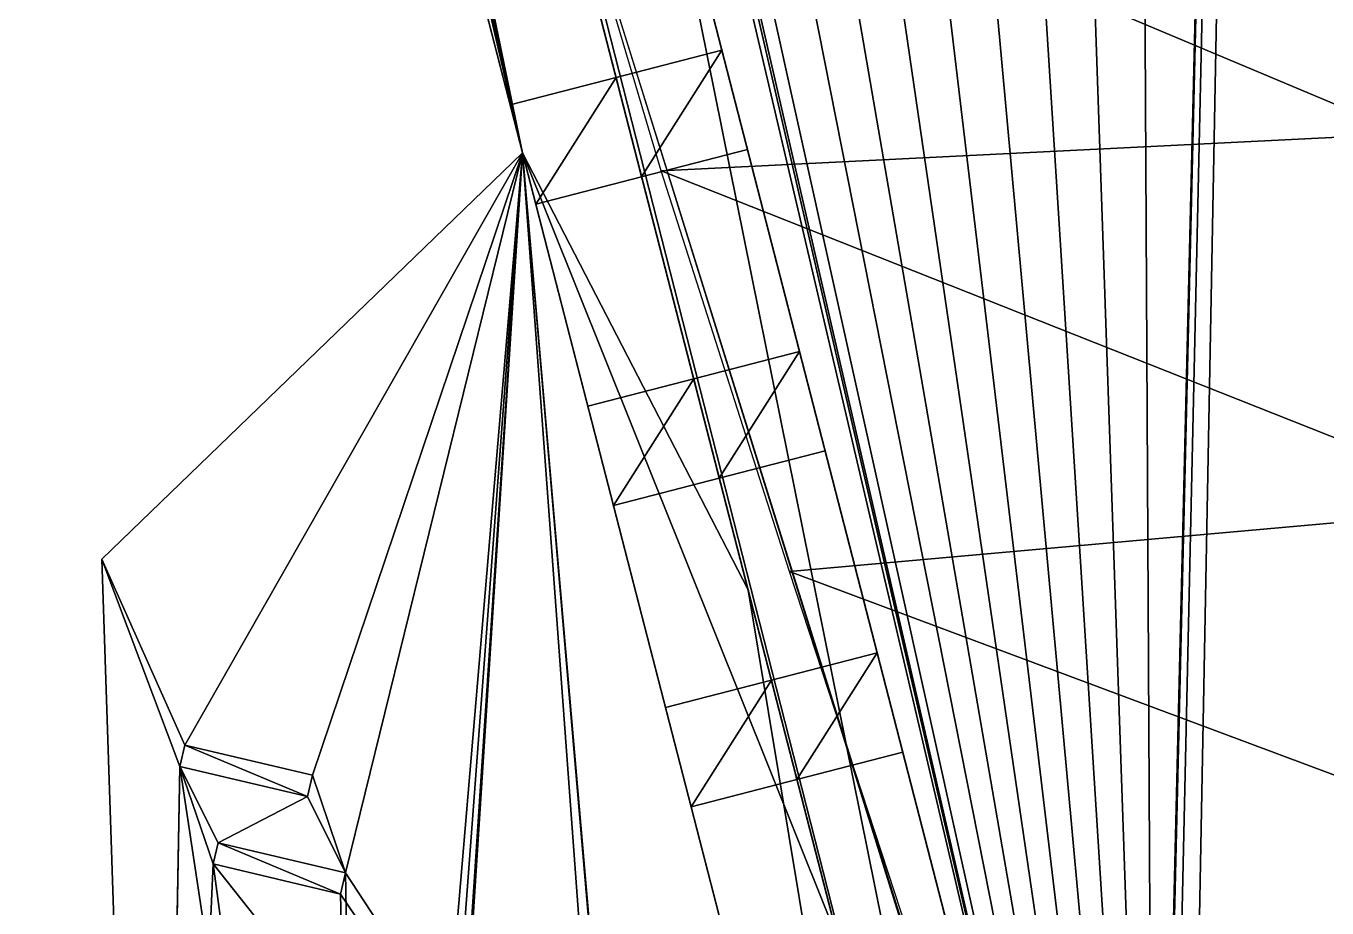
# Model space of a CAD drawing. Extents: x -282 to 16, y -6 to 46.
# Drawn here: x -11.21 to -5.25, y 14.66 to 18.7 of the extents above; entities that cross this region are included whole.
import ezdxf

# ---------------------------------------------------------------- set-up
doc = ezdxf.new("R2010")
doc.units = 0

msp = doc.modelspace()

# ---------------------------------------------------------------- linework, layer by layer
for points in [[(-6.0437, 10.9039, -0.0618), (-12.6705, 39.5314, -0.0618), (-12.6392, 39.5816, -0.0618)], [(-12.6392, 39.5816, -0.0618), (-12.6705, 39.5314, -0.0618), (-6.0437, 10.9039, -0.0618)], [(-6.0437, 10.9039, -0.0618), (-12.6392, 39.5816, -0.0618), (-12.3861, 39.4779, -0.0618)], [(-12.3861, 39.4779, -0.0618), (-12.6392, 39.5816, -0.0618), (-6.0437, 10.9039, -0.0618)], [(-6.0437, 10.9039, -0.0618), (-12.7335, 39.4307, -0.0618), (-12.6705, 39.5314, -0.0618)], [(-12.6705, 39.5314, -0.0618), (-12.7335, 39.4307, -0.0618), (-6.0437, 10.9039, -0.0618)], [(-12.7335, 39.4307, -0.0618), (-6.0437, 10.9039, -0.0618), (-13.2018, 38.682, -0.0618)], [(-13.2018, 38.682, -0.0618), (-6.0437, 10.9039, -0.0618), (-12.7335, 39.4307, -0.0618)], [(-6.0437, 10.9039, -0.0618), (-12.3861, 39.4779, -0.0618), (-11.6386, 39.2051, -0.0618)], [(-11.6386, 39.2051, -0.0618), (-12.3861, 39.4779, -0.0618), (-6.0437, 10.9039, -0.0618)], [(-6.0437, 10.9039, -0.0618), (-11.6386, 39.2051, -0.0618), (-10.8811, 38.9616, -0.0618)], [(-10.8811, 38.9616, -0.0618), (-11.6386, 39.2051, -0.0618), (-6.0437, 10.9039, -0.0618)], [(-6.0437, 10.9039, -0.0618), (-10.8811, 38.9616, -0.0618), (-10.1146, 38.7479, -0.0618)], [(-10.1146, 38.7479, -0.0618), (-10.8811, 38.9616, -0.0618), (-6.0437, 10.9039, -0.0618)], [(-6.0437, 10.9039, -0.0618), (-10.1146, 38.7479, -0.0618), (-9.3403, 38.5643, -0.0618)], [(-9.3403, 38.5643, -0.0618), (-10.1146, 38.7479, -0.0618), (-6.0437, 10.9039, -0.0618)], [(-8.9355, 18.1185, -0.3218), (-13.3941, 38.3747, -0.3218), (-13.2018, 38.682, -0.3218)], [(-13.2018, 38.682, -0.3218), (-13.3941, 38.3747, -0.3218), (-8.9355, 18.1185, -0.3218)], [(-13.2018, 38.682, -0.0618), (-6.1285, 11.233, 0.5882), (-6.0437, 10.9039, -0.0618)], [(-6.1285, 11.233, 0.5882), (-13.2018, 38.682, -0.0618), (-6.2458, 11.6881, 0.5882)], [(-6.2458, 11.6881, 0.5882), (-13.2018, 38.682, -0.0618), (-6.4841, 12.6129, 0.5882)], [(-6.4841, 12.6129, 0.5882), (-13.2018, 38.682, -0.0618), (-6.6014, 13.068, 0.5882)], [(-6.6014, 13.068, 0.5882), (-13.2018, 38.682, -0.0618), (-6.8397, 13.9928, 0.5882)], [(-6.8397, 13.9928, 0.5882), (-13.2018, 38.682, -0.0618), (-6.957, 14.448, 0.5882)], [(-6.957, 14.448, 0.5882), (-13.2018, 38.682, -0.0618), (-7.1953, 15.3727, 0.5882)], [(-7.1953, 15.3727, 0.5882), (-13.2018, 38.682, -0.0618), (-7.3126, 15.8279, 0.5882)], [(-7.3126, 15.8279, 0.5882), (-13.2018, 38.682, -0.0618), (-7.5509, 16.7527, 0.5882)], [(-7.5509, 16.7527, 0.5882), (-13.2018, 38.682, -0.0618), (-7.6681, 17.2078, 0.5882)], [(-7.6681, 17.2078, 0.5882), (-13.2018, 38.682, -0.0618), (-7.9065, 18.1326, 0.5882)], [(-7.9065, 18.1326, 0.5882), (-13.2018, 38.682, -0.0618), (-8.0237, 18.5877, 0.5882)], [(-8.0237, 18.5877, 0.5882), (-13.2018, 38.682, -0.0618), (-8.2377, 19.418, 0.5882)], [(-8.2377, 19.418, 0.5882), (-13.2018, 38.682, -0.0618), (-8.0237, 18.5877, 0.5882)], [(-8.0237, 18.5877, 0.5882), (-13.2018, 38.682, -0.0618), (-7.9065, 18.1326, 0.5882)], [(-7.9065, 18.1326, 0.5882), (-13.2018, 38.682, -0.0618), (-7.6681, 17.2078, 0.5882)], [(-7.6681, 17.2078, 0.5882), (-13.2018, 38.682, -0.0618), (-7.5509, 16.7527, 0.5882)], [(-7.5509, 16.7527, 0.5882), (-13.2018, 38.682, -0.0618), (-7.3126, 15.8279, 0.5882)], [(-7.3126, 15.8279, 0.5882), (-13.2018, 38.682, -0.0618), (-7.1953, 15.3727, 0.5882)], [(-7.1953, 15.3727, 0.5882), (-13.2018, 38.682, -0.0618), (-6.957, 14.448, 0.5882)], [(-6.957, 14.448, 0.5882), (-13.2018, 38.682, -0.0618), (-6.8397, 13.9928, 0.5882)], [(-6.8397, 13.9928, 0.5882), (-13.2018, 38.682, -0.0618), (-6.6014, 13.068, 0.5882)], [(-6.6014, 13.068, 0.5882), (-13.2018, 38.682, -0.0618), (-6.4841, 12.6129, 0.5882)], [(-6.4841, 12.6129, 0.5882), (-13.2018, 38.682, -0.0618), (-6.2458, 11.6881, 0.5882)], [(-6.2458, 11.6881, 0.5882), (-13.2018, 38.682, -0.0618), (-6.1285, 11.233, 0.5882)], [(-6.0437, 10.9039, -0.0618), (-6.1285, 11.233, 0.5882), (-13.2018, 38.682, -0.0618)], [(-13.2018, 38.682, -0.3218), (-6.0437, 10.9039, -0.0618), (-6.0437, 10.9039, -0.3218)], [(-6.0437, 10.9039, -0.0618), (-13.2018, 38.682, -0.3218), (-13.2018, 38.682, -0.0618)], [(-13.2018, 38.682, -0.0618), (-13.2018, 38.682, -0.3218), (-6.0437, 10.9039, -0.0618)], [(-6.0437, 10.9039, -0.3218), (-6.0437, 10.9039, -0.0618), (-13.2018, 38.682, -0.3218)], [(-8.9355, 18.1185, -0.3218), (-13.2018, 38.682, -0.3218), (-6.0437, 10.9039, -0.3218)], [(-6.0437, 10.9039, -0.3218), (-13.2018, 38.682, -0.3218), (-8.9355, 18.1185, -0.3218)], [(-8.9355, 18.1185, -0.0618), (-14.2238, 38.6404, -0.3218), (-8.9355, 18.1185, -0.3218)], [(-14.2238, 38.6404, -0.3218), (-8.9355, 18.1185, -0.0618), (-8.9921, 18.3382, 0.5882)], [(-14.2238, 38.6404, -0.3218), (-8.9921, 18.3382, 0.5882), (-9.206, 19.1684, 0.5882)], [(-9.206, 19.1684, 0.5882), (-8.9921, 18.3382, 0.5882), (-14.2238, 38.6404, -0.3218)], [(-8.9921, 18.3382, 0.5882), (-8.9355, 18.1185, -0.0618), (-14.2238, 38.6404, -0.3218)], [(-8.9355, 18.1185, -0.3218), (-14.2238, 38.6404, -0.3218), (-8.9355, 18.1185, -0.0618)], [(-13.686, 38.5573, -0.3218), (-8.9355, 18.1185, -0.3218), (-14.2238, 38.6404, -0.3218)], [(-14.2238, 38.6404, -0.3218), (-8.9355, 18.1185, -0.3218), (-13.686, 38.5573, -0.3218)], [(-8.9355, 18.1185, -0.3218), (-13.686, 38.5573, -0.3218), (-13.3941, 38.3747, -0.3218)], [(-13.3941, 38.3747, -0.3218), (-13.686, 38.5573, -0.3218), (-8.9355, 18.1185, -0.3218)], [(-6.0437, 10.9039, -0.0618), (-9.3403, 38.5643, -0.0618), (-8.5595, 38.411, -0.0618)], [(-8.5595, 38.411, -0.0618), (-9.3403, 38.5643, -0.0618), (-6.0437, 10.9039, -0.0618)], [(-6.0437, 10.9039, -0.0618), (-8.5595, 38.411, -0.0618), (-7.7733, 38.2882, -0.0618)], [(-7.7733, 38.2882, -0.0618), (-8.5595, 38.411, -0.0618), (-6.0437, 10.9039, -0.0618)], [(-6.0437, 10.9039, -0.0618), (-7.7733, 38.2882, -0.0618), (-6.9829, 38.1962, -0.0618)], [(-6.9829, 38.1962, -0.0618), (-7.7733, 38.2882, -0.0618), (-6.0437, 10.9039, -0.0618)], [(-6.0437, 10.9039, -0.0618), (-6.9829, 38.1962, -0.0618), (-6.1896, 38.1351, -0.0618)], [(-6.1896, 38.1351, -0.0618), (-6.9829, 38.1962, -0.0618), (-6.0437, 10.9039, -0.0618)], [(-6.0437, 10.9039, -0.0618), (-6.1896, 38.1351, -0.0618), (-5.3944, 38.105, -0.0618)], [(-5.3944, 38.105, -0.0618), (-6.1896, 38.1351, -0.0618), (-6.0437, 10.9039, -0.0618)], [(-6.0437, 10.9039, -0.0618), (-5.3944, 38.105, -0.0618), (-6.0404, 10.891, -0.0618)], [(-6.0404, 10.891, -0.0618), (-5.3944, 38.105, -0.0618), (-6.0437, 10.9039, -0.0618)], [(-6.0404, 10.891, -0.0618), (-5.3944, 38.105, -0.0618), (-6.0037, 10.7488, -0.0618)], [(-6.0037, 10.7488, -0.0618), (-5.3944, 38.105, -0.0618), (-6.0404, 10.891, -0.0618)], [(-6.0037, 10.7488, -0.0618), (-5.3944, 38.105, -0.0618), (-5.9164, 10.4099, -0.0618)], [(-5.9164, 10.4099, -0.0618), (-5.3944, 38.105, -0.0618), (-6.0037, 10.7488, -0.0618)], [(-5.9164, 10.4099, -0.0618), (-5.3944, 38.105, -0.0618), (-2.9424, 11.0804, -0.0618)], [(-2.9424, 11.0804, -0.0618), (-5.3944, 38.105, -0.0618), (-5.9164, 10.4099, -0.0618)], [(-2.9424, 11.0804, -0.0618), (-5.3944, 38.105, -0.0618), (-4.5987, 38.1059, -0.0618)], [(-4.5987, 38.1059, -0.0618), (-5.3944, 38.105, -0.0618), (-2.9424, 11.0804, -0.0618)], [(-8.9921, 18.3382, 2.9882), (-8.9355, 18.1185, 4.5987), (-14.0345, 37.9058, 4.5987)], [(-8.9921, 18.3382, 2.9882), (-14.0345, 37.9058, 4.5987), (-9.206, 19.1684, 2.9882)], [(-9.206, 19.1684, 2.9882), (-14.0345, 37.9058, 4.5987), (-8.9921, 18.3382, 2.9882)], [(-14.0345, 37.9058, 4.5987), (-8.9355, 18.1185, 4.5987), (-8.9921, 18.3382, 2.9882)], [(-8.9355, 18.1185, 4.5987), (-13.5181, 37.9058, 4.5987), (-14.0345, 37.9058, 4.5987)], [(-14.0345, 37.9058, 4.5987), (-13.5181, 37.9058, 4.5987), (-8.9355, 18.1185, 4.5987)], [(-7.9035, 16.1174, 4.5987), (-11.1843, 28.849, 3.9382), (-13.5181, 37.9058, 4.5987)], [(-13.5181, 37.9058, 4.5987), (-8.9355, 18.1185, 4.5987), (-7.9035, 16.1174, 4.5987)], [(-13.5181, 37.9058, 4.5987), (-11.1843, 28.849, 3.9382), (-7.9035, 16.1174, 4.5987)], [(-7.9035, 16.1174, 4.5987), (-8.9355, 18.1185, 4.5987), (-13.5181, 37.9058, 4.5987)], [(-6.5252, 10.7688, 4.5987), (-6.4879, 10.624, 3.9382), (-11.1843, 28.849, 3.9382)], [(-6.5252, 10.7688, 4.5987), (-11.1843, 28.849, 3.9382), (-7.9035, 16.1174, 4.5987)], [(-8.8441, 19.8668, 3.9382), (-11.1843, 28.849, 3.9382), (-6.4879, 10.624, 3.9382)], [(-7.9035, 16.1174, 4.5987), (-11.1843, 28.849, 3.9382), (-6.5252, 10.7688, 4.5987)], [(-11.1843, 28.849, 3.9382), (-6.4879, 10.624, 3.9382), (-6.5252, 10.7688, 4.5987)], [(-6.4879, 10.624, 3.9382), (-11.1843, 28.849, 3.9382), (-8.8441, 19.8668, 3.9382)], [(-4.8935, 18.2043, 6.2909), (-8.8441, 19.8668, 3.9382), (-5.336, 19.9116, 6.2185)], [(-4.8171, 18.2069, 6.3347), (-5.336, 19.9116, 6.2185), (-5.251, 19.9127, 6.2725)], [(-4.8171, 18.2069, 6.3347), (-4.8935, 18.2043, 6.2909), (-5.336, 19.9116, 6.2185)], [(-8.8441, 19.8668, 3.9382), (-6.4879, 10.624, 3.9382), (-8.355, 19.8731, 3.9382)], [(-8.355, 19.8731, 3.9382), (-6.4879, 10.624, 3.9382), (-8.8441, 19.8668, 3.9382)], [(-8.8441, 19.8668, 3.9382), (-5.9906, 10.6978, 3.9323), (-5.9818, 10.6998, 4.5382)], [(-4.8935, 18.2043, 6.2909), (-8.3005, 18.0349, 4.0484), (-8.8441, 19.8668, 3.9382)], [(-6.0037, 10.7488, 3.9382), (-6.1285, 11.233, 2.9882), (-8.355, 19.8731, 3.9382)], [(-8.355, 19.8731, 3.9382), (-6.1285, 11.233, 2.9882), (-6.2458, 11.6881, 2.9882)], [(-8.355, 19.8731, 3.9382), (-6.2458, 11.6881, 2.9882), (-6.4841, 12.6129, 2.9882)], [(-8.355, 19.8731, 3.9382), (-6.4841, 12.6129, 2.9882), (-6.6014, 13.068, 2.9882)], [(-8.355, 19.8731, 3.9382), (-6.6014, 13.068, 2.9882), (-6.8397, 13.9928, 2.9882)], [(-8.355, 19.8731, 3.9382), (-6.8397, 13.9928, 2.9882), (-6.957, 14.448, 2.9882)], [(-8.355, 19.8731, 3.9382), (-6.957, 14.448, 2.9882), (-7.1953, 15.3727, 2.9882)], [(-8.355, 19.8731, 3.9382), (-7.1953, 15.3727, 2.9882), (-7.3126, 15.8279, 2.9882)], [(-8.355, 19.8731, 3.9382), (-7.3126, 15.8279, 2.9882), (-7.5509, 16.7527, 2.9882)], [(-8.355, 19.8731, 3.9382), (-7.5509, 16.7527, 2.9882), (-7.6681, 17.2078, 2.9882)], [(-8.355, 19.8731, 3.9382), (-7.6681, 17.2078, 2.9882), (-7.9065, 18.1326, 2.9882)], [(-8.355, 19.8731, 3.9382), (-7.9065, 18.1326, 2.9882), (-8.0237, 18.5877, 2.9882)], [(-8.355, 19.8731, 3.9382), (-8.0237, 18.5877, 2.9882), (-8.2377, 19.418, 2.9882)], [(-8.2377, 19.418, 2.9882), (-8.0237, 18.5877, 2.9882), (-8.355, 19.8731, 3.9382)], [(-8.0237, 18.5877, 2.9882), (-7.9065, 18.1326, 2.9882), (-8.355, 19.8731, 3.9382)], [(-7.9065, 18.1326, 2.9882), (-7.6681, 17.2078, 2.9882), (-8.355, 19.8731, 3.9382)], [(-7.6681, 17.2078, 2.9882), (-7.5509, 16.7527, 2.9882), (-8.355, 19.8731, 3.9382)], [(-7.5509, 16.7527, 2.9882), (-7.3126, 15.8279, 2.9882), (-8.355, 19.8731, 3.9382)], [(-7.3126, 15.8279, 2.9882), (-7.1953, 15.3727, 2.9882), (-8.355, 19.8731, 3.9382)], [(-7.1953, 15.3727, 2.9882), (-6.957, 14.448, 2.9882), (-8.355, 19.8731, 3.9382)], [(-6.957, 14.448, 2.9882), (-6.8397, 13.9928, 2.9882), (-8.355, 19.8731, 3.9382)], [(-6.8397, 13.9928, 2.9882), (-6.6014, 13.068, 2.9882), (-8.355, 19.8731, 3.9382)], [(-6.6014, 13.068, 2.9882), (-6.4841, 12.6129, 2.9882), (-8.355, 19.8731, 3.9382)], [(-6.4841, 12.6129, 2.9882), (-6.2458, 11.6881, 2.9882), (-8.355, 19.8731, 3.9382)], [(-6.2458, 11.6881, 2.9882), (-6.1285, 11.233, 2.9882), (-8.355, 19.8731, 3.9382)], [(-8.355, 19.8731, 3.9382), (-6.1285, 11.233, 2.9882), (-6.0037, 10.7488, 3.9382)], [(-8.355, 19.8731, 3.9382), (-6.4879, 10.624, 3.9382), (-6.0037, 10.7488, 3.9382)], [(-6.0037, 10.7488, 3.9382), (-6.4879, 10.624, 3.9382), (-8.355, 19.8731, 3.9382)], [(-8.0237, 18.5877, 0.5882), (-8.2377, 19.418, 0.5882), (-8.0237, 18.5877, 2.9882)], [(-8.2377, 19.418, 2.9882), (-8.0237, 18.5877, 2.9882), (-8.2377, 19.418, 0.5882)], [(-8.2377, 19.418, 0.5882), (-8.0237, 18.5877, 2.9882), (-8.2377, 19.418, 2.9882)], [(-8.0237, 18.5877, 2.9882), (-8.2377, 19.418, 0.5882), (-8.0237, 18.5877, 0.5882)], [(-8.9921, 18.3382, 2.9882), (-9.206, 19.1684, 2.9882), (-8.9921, 18.3382, 0.5882)], [(-9.206, 19.1684, 0.5882), (-8.9921, 18.3382, 0.5882), (-9.206, 19.1684, 2.9882)], [(-9.206, 19.1684, 2.9882), (-8.9921, 18.3382, 0.5882), (-9.206, 19.1684, 0.5882)], [(-8.9921, 18.3382, 0.5882), (-9.206, 19.1684, 2.9882), (-8.9921, 18.3382, 2.9882)], [(-8.0237, 18.5877, 2.9882), (-8.3906, 18.0078, 2.9882), (-8.5079, 18.4629, 2.9882)], [(-8.5079, 18.4629, 2.9882), (-8.3906, 18.0078, 2.9882), (-8.0237, 18.5877, 2.9882)], [(-8.0237, 18.5877, 0.5882), (-8.5079, 18.4629, 2.9882), (-8.5079, 18.4629, 0.5882)], [(-8.5079, 18.4629, 2.9882), (-8.0237, 18.5877, 0.5882), (-8.0237, 18.5877, 2.9882)], [(-8.0237, 18.5877, 2.9882), (-8.0237, 18.5877, 0.5882), (-8.5079, 18.4629, 2.9882)], [(-8.5079, 18.4629, 0.5882), (-8.5079, 18.4629, 2.9882), (-8.0237, 18.5877, 0.5882)], [(-8.3906, 18.0078, 0.5882), (-8.0237, 18.5877, 0.5882), (-8.5079, 18.4629, 0.5882)], [(-8.5079, 18.4629, 0.5882), (-8.0237, 18.5877, 0.5882), (-8.3906, 18.0078, 0.5882)], [(-8.3906, 18.0078, 2.9882), (-8.0237, 18.5877, 2.9882), (-7.9065, 18.1326, 2.9882)], [(-7.9065, 18.1326, 2.9882), (-8.0237, 18.5877, 2.9882), (-8.3906, 18.0078, 2.9882)], [(-8.0237, 18.5877, 0.5882), (-8.3906, 18.0078, 0.5882), (-7.9065, 18.1326, 0.5882)], [(-7.9065, 18.1326, 0.5882), (-8.3906, 18.0078, 0.5882), (-8.0237, 18.5877, 0.5882)], [(-8.5079, 18.4629, 2.9882), (-8.8748, 17.883, 2.9882), (-8.9921, 18.3382, 2.9882)], [(-8.9921, 18.3382, 2.9882), (-8.8748, 17.883, 2.9882), (-8.5079, 18.4629, 2.9882)], [(-8.5079, 18.4629, 2.9882), (-8.9921, 18.3382, 0.5882), (-8.5079, 18.4629, 0.5882)], [(-8.9921, 18.3382, 0.5882), (-8.5079, 18.4629, 2.9882), (-8.9921, 18.3382, 2.9882)], [(-8.9921, 18.3382, 2.9882), (-8.5079, 18.4629, 2.9882), (-8.9921, 18.3382, 0.5882)], [(-8.5079, 18.4629, 0.5882), (-8.9921, 18.3382, 0.5882), (-8.5079, 18.4629, 2.9882)], [(-8.8748, 17.883, 0.5882), (-8.5079, 18.4629, 0.5882), (-8.9921, 18.3382, 0.5882)], [(-8.9921, 18.3382, 0.5882), (-8.5079, 18.4629, 0.5882), (-8.8748, 17.883, 0.5882)], [(-8.8748, 17.883, 2.9882), (-8.5079, 18.4629, 2.9882), (-8.3906, 18.0078, 2.9882)], [(-8.3906, 18.0078, 2.9882), (-8.5079, 18.4629, 2.9882), (-8.8748, 17.883, 2.9882)], [(-8.5079, 18.4629, 0.5882), (-8.8748, 17.883, 0.5882), (-8.3906, 18.0078, 0.5882)], [(-8.3906, 18.0078, 0.5882), (-8.8748, 17.883, 0.5882), (-8.5079, 18.4629, 0.5882)], [(-8.5079, 18.4629, 2.9882), (-8.3906, 18.0078, 0.5882), (-8.3906, 18.0078, 2.9882)], [(-8.3906, 18.0078, 0.5882), (-8.5079, 18.4629, 2.9882), (-8.5079, 18.4629, 0.5882)], [(-8.9355, 18.1185, -0.0618), (-8.8748, 17.883, 0.5882), (-8.9921, 18.3382, 0.5882)], [(-8.8748, 17.883, 2.9882), (-8.9355, 18.1185, 4.5987), (-8.9921, 18.3382, 2.9882)], [(-8.9921, 18.3382, 2.9882), (-8.9355, 18.1185, 4.5987), (-8.8748, 17.883, 2.9882)], [(-8.9921, 18.3382, 0.5882), (-8.8748, 17.883, 0.5882), (-8.9355, 18.1185, -0.0618)], [(-4.4162, 16.4956, 6.3744), (-8.3005, 18.0349, 4.0484), (-4.8935, 18.2043, 6.2909)], [(-10.8615, 16.2566, 4.5987), (-10.4813, 15.4055, 4.5987), (-8.9355, 18.1185, 4.5987)], [(-10.8615, 16.2566, 4.5987), (-8.9355, 18.1185, 4.1182), (-10.8615, 16.2566, 4.1182)], [(-8.9355, 18.1185, 4.1182), (-10.8615, 16.2566, 4.5987), (-8.9355, 18.1185, 4.5987)], [(-8.9355, 18.1185, 4.5987), (-10.4813, 15.4055, 4.5987), (-10.8615, 16.2566, 4.5987)], [(-8.9355, 18.1185, 4.5987), (-10.8615, 16.2566, 4.5987), (-8.9355, 18.1185, 4.1182)], [(-10.8615, 16.2566, 4.1182), (-8.9355, 18.1185, 4.1182), (-10.8615, 16.2566, 4.5987)], [(-8.9355, 18.1185, -0.0618), (-10.8615, 16.2566, -0.0618), (-10.4813, 15.4055, -0.0618)], [(-8.9355, 18.1185, 4.1182), (-10.8615, 16.2566, 4.1182), (-10.4813, 15.4055, 4.1182)], [(-8.9355, 18.1185, 4.5987), (-10.4813, 15.4055, 4.5987), (-9.8973, 15.2676, 4.5987)], [(-9.8973, 15.2676, 4.5987), (-10.4813, 15.4055, 4.5987), (-8.9355, 18.1185, 4.5987)], [(-9.8973, 15.2676, -0.0618), (-8.9355, 18.1185, -0.0618), (-10.4813, 15.4055, -0.0618)], [(-9.8973, 15.2676, 4.1182), (-8.9355, 18.1185, 4.1182), (-10.4813, 15.4055, 4.1182)], [(-8.9355, 18.1185, 4.5987), (-9.8973, 15.2676, 4.5987), (-9.7459, 14.8209, 4.5987)], [(-9.7459, 14.8209, 4.5987), (-9.8973, 15.2676, 4.5987), (-8.9355, 18.1185, 4.5987)], [(-9.7459, 14.8209, -0.0618), (-8.9355, 18.1185, -0.0618), (-9.8973, 15.2676, -0.0618)], [(-9.7459, 14.8209, 4.1182), (-8.9355, 18.1185, 4.1182), (-9.8973, 15.2676, 4.1182)], [(-8.9355, 18.1185, 4.5987), (-9.7459, 14.8209, 4.5987), (-9.6531, 9.6633, 4.5987)], [(-9.6531, 9.6633, 4.5987), (-9.7459, 14.8209, 4.5987), (-8.9355, 18.1185, 4.5987)], [(-9.6531, 9.6633, -0.0618), (-8.9355, 18.1185, -0.0618), (-9.7459, 14.8209, -0.0618)], [(-8.9355, 18.1185, 4.1182), (-9.7459, 14.8209, 4.1182), (-7.0087, 10.6414, 4.1182)], [(-8.9355, 18.1185, 4.5987), (-9.6531, 9.6633, 4.5987), (-9.5668, 9.7138, 4.5987)], [(-9.5668, 9.7138, 4.5987), (-9.6531, 9.6633, 4.5987), (-8.9355, 18.1185, 4.5987)], [(-9.5668, 9.7138, -0.0618), (-8.9355, 18.1185, -0.0618), (-9.6531, 9.6633, -0.0618)], [(-8.9355, 18.1185, 4.5987), (-9.5668, 9.7138, 4.5987), (-9.5004, 9.6002, 4.5987)], [(-9.5004, 9.6002, 4.5987), (-9.5668, 9.7138, 4.5987), (-8.9355, 18.1185, 4.5987)], [(-9.4997, 9.599, -0.0618), (-8.9355, 18.1185, -0.0618), (-9.5668, 9.7138, -0.0618)], [(-8.9355, 18.1185, 4.5987), (-9.5004, 9.6002, 4.5987), (-9.4861, 9.6069, 4.5987)], [(-9.4861, 9.6069, 4.5987), (-9.5004, 9.6002, 4.5987), (-8.9355, 18.1185, 4.5987)], [(-9.4861, 9.6069, -0.0618), (-8.9355, 18.1185, -0.0618), (-9.4997, 9.599, -0.0618)], [(-8.9355, 18.1185, 4.5987), (-9.4861, 9.6069, 4.5987), (-8.3603, 10.2959, 4.5987)], [(-8.3603, 10.2959, 4.5987), (-9.4861, 9.6069, 4.5987), (-8.9355, 18.1185, 4.5987)], [(-8.3603, 10.2959, -0.0618), (-8.9355, 18.1185, -0.0618), (-9.4861, 9.6069, -0.0618)], [(-8.9355, 18.1185, 4.5987), (-8.2598, 10.3246, 4.5987), (-6.9721, 10.4993, 4.5987)], [(-8.2598, 10.3246, 4.5987), (-8.9355, 18.1185, 4.5987), (-8.3603, 10.2959, 4.5987)], [(-8.3603, 10.2959, 4.5987), (-8.9355, 18.1185, 4.5987), (-8.2598, 10.3246, 4.5987)], [(-6.9721, 10.4993, 4.5987), (-8.2598, 10.3246, 4.5987), (-8.9355, 18.1185, 4.5987)], [(-6.9721, 10.4993, -0.0618), (-7.0969, 10.9834, 0.5882), (-8.9355, 18.1185, -0.0618)], [(-8.9355, 18.1185, -0.0618), (-7.0969, 10.9834, 0.5882), (-7.2141, 11.4386, 0.5882)], [(-8.9355, 18.1185, -0.0618), (-7.2141, 11.4386, 0.5882), (-7.4525, 12.3634, 0.5882)], [(-8.9355, 18.1185, -0.0618), (-7.4525, 12.3634, 0.5882), (-7.5697, 12.8185, 0.5882)], [(-8.9355, 18.1185, -0.0618), (-7.5697, 12.8185, 0.5882), (-7.808, 13.7433, 0.5882)], [(-8.9355, 18.1185, -0.0618), (-7.808, 13.7433, 0.5882), (-7.9253, 14.1984, 0.5882)], [(-8.9355, 18.1185, -0.0618), (-7.9253, 14.1984, 0.5882), (-8.1636, 15.1232, 0.5882)], [(-8.9355, 18.1185, -0.0618), (-8.1636, 15.1232, 0.5882), (-8.2809, 15.5783, 0.5882)], [(-8.9355, 18.1185, -0.0618), (-8.2809, 15.5783, 0.5882), (-8.5192, 16.5031, 0.5882)], [(-8.9355, 18.1185, -0.0618), (-8.5192, 16.5031, 0.5882), (-8.6365, 16.9583, 0.5882)], [(-8.9355, 18.1185, -0.0618), (-8.6365, 16.9583, 0.5882), (-8.8748, 17.883, 0.5882)], [(-8.9355, 18.1185, 4.5987), (-7.0969, 10.9834, 2.9882), (-6.9721, 10.4993, 4.5987)], [(-7.0969, 10.9834, 2.9882), (-8.9355, 18.1185, 4.5987), (-7.2141, 11.4386, 2.9882)], [(-7.2141, 11.4386, 2.9882), (-8.9355, 18.1185, 4.5987), (-7.4525, 12.3634, 2.9882)], [(-7.4525, 12.3634, 2.9882), (-8.9355, 18.1185, 4.5987), (-7.5697, 12.8185, 2.9882)], [(-7.5697, 12.8185, 2.9882), (-8.9355, 18.1185, 4.5987), (-7.808, 13.7433, 2.9882)], [(-7.808, 13.7433, 2.9882), (-8.9355, 18.1185, 4.5987), (-7.9253, 14.1984, 2.9882)], [(-7.9253, 14.1984, 2.9882), (-8.9355, 18.1185, 4.5987), (-8.1636, 15.1232, 2.9882)], [(-8.1636, 15.1232, 2.9882), (-8.9355, 18.1185, 4.5987), (-8.2809, 15.5783, 2.9882)], [(-8.2809, 15.5783, 2.9882), (-8.9355, 18.1185, 4.5987), (-8.5192, 16.5031, 2.9882)], [(-8.5192, 16.5031, 2.9882), (-8.9355, 18.1185, 4.5987), (-8.6365, 16.9583, 2.9882)], [(-8.6365, 16.9583, 2.9882), (-8.9355, 18.1185, 4.5987), (-8.6365, 16.9583, 0.5882)], [(-8.6365, 16.9583, 0.5882), (-8.9355, 18.1185, 4.5987), (-8.8748, 17.883, 2.9882)], [(-8.8748, 17.883, 2.9882), (-8.9355, 18.1185, 4.5987), (-8.6365, 16.9583, 0.5882)], [(-8.6365, 16.9583, 0.5882), (-8.9355, 18.1185, 4.5987), (-8.6365, 16.9583, 2.9882)], [(-8.6365, 16.9583, 2.9882), (-8.9355, 18.1185, 4.5987), (-8.5192, 16.5031, 2.9882)], [(-8.5192, 16.5031, 2.9882), (-8.9355, 18.1185, 4.5987), (-8.2809, 15.5783, 2.9882)], [(-8.2809, 15.5783, 2.9882), (-8.9355, 18.1185, 4.5987), (-8.1636, 15.1232, 2.9882)], [(-8.1636, 15.1232, 2.9882), (-8.9355, 18.1185, 4.5987), (-7.9253, 14.1984, 2.9882)], [(-7.9253, 14.1984, 2.9882), (-8.9355, 18.1185, 4.5987), (-7.808, 13.7433, 2.9882)], [(-7.808, 13.7433, 2.9882), (-8.9355, 18.1185, 4.5987), (-7.5697, 12.8185, 2.9882)], [(-7.5697, 12.8185, 2.9882), (-8.9355, 18.1185, 4.5987), (-7.4525, 12.3634, 2.9882)], [(-7.4525, 12.3634, 2.9882), (-8.9355, 18.1185, 4.5987), (-7.2141, 11.4386, 2.9882)], [(-7.2141, 11.4386, 2.9882), (-8.9355, 18.1185, 4.5987), (-7.0969, 10.9834, 2.9882)], [(-6.9721, 10.4993, 4.5987), (-7.0969, 10.9834, 2.9882), (-8.9355, 18.1185, 4.5987)], [(-8.8748, 17.883, 0.5882), (-8.6365, 16.9583, 0.5882), (-8.9355, 18.1185, -0.0618)], [(-8.6365, 16.9583, 0.5882), (-8.5192, 16.5031, 0.5882), (-8.9355, 18.1185, -0.0618)], [(-8.5192, 16.5031, 0.5882), (-8.2809, 15.5783, 0.5882), (-8.9355, 18.1185, -0.0618)], [(-8.2809, 15.5783, 0.5882), (-8.1636, 15.1232, 0.5882), (-8.9355, 18.1185, -0.0618)], [(-8.1636, 15.1232, 0.5882), (-7.9253, 14.1984, 0.5882), (-8.9355, 18.1185, -0.0618)], [(-7.9253, 14.1984, 0.5882), (-7.808, 13.7433, 0.5882), (-8.9355, 18.1185, -0.0618)], [(-7.808, 13.7433, 0.5882), (-7.5697, 12.8185, 0.5882), (-8.9355, 18.1185, -0.0618)], [(-7.5697, 12.8185, 0.5882), (-7.4525, 12.3634, 0.5882), (-8.9355, 18.1185, -0.0618)], [(-7.4525, 12.3634, 0.5882), (-7.2141, 11.4386, 0.5882), (-8.9355, 18.1185, -0.0618)], [(-7.2141, 11.4386, 0.5882), (-7.0969, 10.9834, 0.5882), (-8.9355, 18.1185, -0.0618)], [(-8.9355, 18.1185, -0.0618), (-7.0969, 10.9834, 0.5882), (-6.9721, 10.4993, -0.0618)], [(-8.9355, 18.1185, -0.3218), (-6.0437, 10.9039, -0.3218), (-6.9721, 10.4993, -0.3218)], [(-6.9721, 10.4993, -0.3218), (-6.0437, 10.9039, -0.3218), (-8.9355, 18.1185, -0.3218)], [(-6.9721, 10.4993, -0.0618), (-8.9355, 18.1185, -0.3218), (-6.9721, 10.4993, -0.3218)], [(-8.9355, 18.1185, -0.3218), (-6.9721, 10.4993, -0.0618), (-8.9355, 18.1185, -0.0618)], [(-8.9355, 18.1185, -0.0618), (-6.9721, 10.4993, -0.0618), (-8.9355, 18.1185, -0.3218)], [(-6.9721, 10.4993, -0.3218), (-8.9355, 18.1185, -0.3218), (-6.9721, 10.4993, -0.0618)], [(-6.9721, 10.4993, -0.0618), (-8.9355, 18.1185, -0.0618), (-8.2642, 10.3233, -0.0618)], [(-8.3603, 10.2959, -0.0618), (-8.2642, 10.3233, -0.0618), (-8.9355, 18.1185, -0.0618)], [(-7.9035, 16.1174, 4.5987), (-8.9355, 18.1185, 4.5987), (-6.9721, 10.4993, 4.5987)], [(-6.9721, 10.4993, 4.5987), (-8.9355, 18.1185, 4.5987), (-7.9035, 16.1174, 4.5987)], [(-8.3906, 18.0078, 2.9882), (-7.9065, 18.1326, 0.5882), (-8.3906, 18.0078, 0.5882)], [(-7.9065, 18.1326, 0.5882), (-8.3906, 18.0078, 2.9882), (-7.9065, 18.1326, 2.9882)], [(-7.9065, 18.1326, 2.9882), (-8.3906, 18.0078, 2.9882), (-7.9065, 18.1326, 0.5882)], [(-8.3906, 18.0078, 0.5882), (-7.9065, 18.1326, 0.5882), (-8.3906, 18.0078, 2.9882)], [(-7.6681, 17.2078, 0.5882), (-7.9065, 18.1326, 0.5882), (-7.6681, 17.2078, 2.9882)], [(-7.9065, 18.1326, 2.9882), (-7.6681, 17.2078, 2.9882), (-7.9065, 18.1326, 0.5882)], [(-7.9065, 18.1326, 0.5882), (-7.6681, 17.2078, 2.9882), (-7.9065, 18.1326, 2.9882)], [(-7.6681, 17.2078, 2.9882), (-7.9065, 18.1326, 0.5882), (-7.6681, 17.2078, 0.5882)], [(-8.8748, 17.883, 0.5882), (-8.3906, 18.0078, 2.9882), (-8.3906, 18.0078, 0.5882)], [(-8.3906, 18.0078, 2.9882), (-8.8748, 17.883, 0.5882), (-8.8748, 17.883, 2.9882)], [(-8.8748, 17.883, 2.9882), (-8.8748, 17.883, 0.5882), (-8.3906, 18.0078, 2.9882)], [(-8.3906, 18.0078, 0.5882), (-8.3906, 18.0078, 2.9882), (-8.8748, 17.883, 0.5882)], [(-4.4162, 16.4956, 6.3744), (-7.7135, 16.2008, 4.1733), (-8.3005, 18.0349, 4.0484)], [(-8.8748, 17.883, 0.5882), (-8.6365, 16.9583, 0.5882), (-8.8748, 17.883, 2.9882)], [(-8.8748, 17.883, 2.9882), (-8.6365, 16.9583, 0.5882), (-8.8748, 17.883, 0.5882)], [(-8.035, 16.6279, 0.5882), (-7.6681, 17.2078, 0.5882), (-8.1523, 17.083, 0.5882)], [(-8.1523, 17.083, 0.5882), (-7.6681, 17.2078, 0.5882), (-8.035, 16.6279, 0.5882)], [(-7.6681, 17.2078, 2.9882), (-8.035, 16.6279, 2.9882), (-8.1523, 17.083, 2.9882)], [(-8.1523, 17.083, 2.9882), (-8.035, 16.6279, 2.9882), (-7.6681, 17.2078, 2.9882)], [(-7.6681, 17.2078, 0.5882), (-8.1523, 17.083, 2.9882), (-8.1523, 17.083, 0.5882)], [(-8.1523, 17.083, 2.9882), (-7.6681, 17.2078, 0.5882), (-7.6681, 17.2078, 2.9882)], [(-7.6681, 17.2078, 2.9882), (-7.6681, 17.2078, 0.5882), (-8.1523, 17.083, 2.9882)], [(-8.1523, 17.083, 0.5882), (-8.1523, 17.083, 2.9882), (-7.6681, 17.2078, 0.5882)], [(-7.6681, 17.2078, 0.5882), (-8.035, 16.6279, 0.5882), (-7.5509, 16.7527, 0.5882)], [(-7.5509, 16.7527, 0.5882), (-8.035, 16.6279, 0.5882), (-7.6681, 17.2078, 0.5882)], [(-8.035, 16.6279, 2.9882), (-7.6681, 17.2078, 2.9882), (-7.5509, 16.7527, 2.9882)], [(-7.5509, 16.7527, 2.9882), (-7.6681, 17.2078, 2.9882), (-8.035, 16.6279, 2.9882)], [(-8.5192, 16.5031, 0.5882), (-8.1523, 17.083, 0.5882), (-8.6365, 16.9583, 0.5882)], [(-8.6365, 16.9583, 0.5882), (-8.1523, 17.083, 0.5882), (-8.5192, 16.5031, 0.5882)], [(-8.1523, 17.083, 2.9882), (-8.5192, 16.5031, 2.9882), (-8.6365, 16.9583, 2.9882)], [(-8.6365, 16.9583, 2.9882), (-8.5192, 16.5031, 2.9882), (-8.1523, 17.083, 2.9882)], [(-8.1523, 17.083, 2.9882), (-8.6365, 16.9583, 0.5882), (-8.1523, 17.083, 0.5882)], [(-8.6365, 16.9583, 0.5882), (-8.1523, 17.083, 2.9882), (-8.6365, 16.9583, 2.9882)], [(-8.6365, 16.9583, 2.9882), (-8.1523, 17.083, 2.9882), (-8.6365, 16.9583, 0.5882)], [(-8.1523, 17.083, 0.5882), (-8.6365, 16.9583, 0.5882), (-8.1523, 17.083, 2.9882)], [(-8.1523, 17.083, 0.5882), (-8.5192, 16.5031, 0.5882), (-8.035, 16.6279, 0.5882)], [(-8.035, 16.6279, 0.5882), (-8.5192, 16.5031, 0.5882), (-8.1523, 17.083, 0.5882)], [(-8.5192, 16.5031, 2.9882), (-8.1523, 17.083, 2.9882), (-8.035, 16.6279, 2.9882)], [(-8.035, 16.6279, 2.9882), (-8.1523, 17.083, 2.9882), (-8.5192, 16.5031, 2.9882)], [(-8.1523, 17.083, 2.9882), (-8.035, 16.6279, 0.5882), (-8.035, 16.6279, 2.9882)], [(-8.035, 16.6279, 0.5882), (-8.1523, 17.083, 2.9882), (-8.1523, 17.083, 0.5882)], [(-8.035, 16.6279, 2.9882), (-7.5509, 16.7527, 0.5882), (-8.035, 16.6279, 0.5882)], [(-7.5509, 16.7527, 0.5882), (-8.035, 16.6279, 2.9882), (-7.5509, 16.7527, 2.9882)], [(-7.5509, 16.7527, 2.9882), (-8.035, 16.6279, 2.9882), (-7.5509, 16.7527, 0.5882)], [(-8.035, 16.6279, 0.5882), (-7.5509, 16.7527, 0.5882), (-8.035, 16.6279, 2.9882)], [(-7.3126, 15.8279, 0.5882), (-7.5509, 16.7527, 0.5882), (-7.3126, 15.8279, 2.9882)], [(-7.5509, 16.7527, 2.9882), (-7.3126, 15.8279, 2.9882), (-7.5509, 16.7527, 0.5882)], [(-7.5509, 16.7527, 0.5882), (-7.3126, 15.8279, 2.9882), (-7.5509, 16.7527, 2.9882)], [(-7.3126, 15.8279, 2.9882), (-7.5509, 16.7527, 0.5882), (-7.3126, 15.8279, 0.5882)], [(-8.5192, 16.5031, 0.5882), (-8.035, 16.6279, 2.9882), (-8.035, 16.6279, 0.5882)], [(-8.035, 16.6279, 2.9882), (-8.5192, 16.5031, 0.5882), (-8.5192, 16.5031, 2.9882)], [(-8.5192, 16.5031, 2.9882), (-8.5192, 16.5031, 0.5882), (-8.035, 16.6279, 2.9882)], [(-8.035, 16.6279, 0.5882), (-8.035, 16.6279, 2.9882), (-8.5192, 16.5031, 0.5882)], [(-8.5192, 16.5031, 0.5882), (-8.2809, 15.5783, 0.5882), (-8.5192, 16.5031, 2.9882)], [(-8.2809, 15.5783, 2.9882), (-8.5192, 16.5031, 2.9882), (-8.2809, 15.5783, 0.5882)], [(-8.2809, 15.5783, 0.5882), (-8.5192, 16.5031, 2.9882), (-8.2809, 15.5783, 2.9882)], [(-8.5192, 16.5031, 2.9882), (-8.2809, 15.5783, 0.5882), (-8.5192, 16.5031, 0.5882)], [(-3.9275, 14.7864, 6.4615), (-7.7135, 16.2008, 4.1733), (-4.4162, 16.4956, 6.3744)], [(-10.4813, 15.4055, 4.5987), (-10.8615, 16.2566, 4.5987), (-10.5043, 15.3082, 4.5987)], [(-10.5043, 15.3082, 4.5987), (-10.8615, 16.2566, 4.5987), (-10.6192, 8.9511, 4.5987)], [(-10.8615, 16.2566, 4.5987), (-10.6192, 8.9511, 4.1182), (-10.6192, 8.9511, 4.5987)], [(-10.6192, 8.9511, 4.1182), (-10.8615, 16.2566, 4.5987), (-10.8615, 16.2566, 4.1182)], [(-10.6192, 8.9511, 4.5987), (-10.8615, 16.2566, 4.5987), (-10.5043, 15.3082, 4.5987)], [(-10.5043, 15.3082, 4.5987), (-10.8615, 16.2566, 4.5987), (-10.4813, 15.4055, 4.5987)], [(-10.8615, 16.2566, 4.1182), (-10.8615, 16.2566, 4.5987), (-10.6192, 8.9511, 4.1182)], [(-10.6192, 8.9511, 4.5987), (-10.6192, 8.9511, 4.1182), (-10.8615, 16.2566, 4.5987)], [(-10.4813, 15.4055, -0.0618), (-10.8615, 16.2566, -0.0618), (-10.5043, 15.3082, -0.0618)], [(-10.6192, 8.9511, -0.0618), (-10.5043, 15.3082, -0.0618), (-10.8615, 16.2566, -0.0618)], [(-10.4813, 15.4055, 4.1182), (-10.8615, 16.2566, 4.1182), (-10.5043, 15.3082, 4.1182)], [(-10.6192, 8.9511, 4.1182), (-10.5043, 15.3082, 4.1182), (-10.8615, 16.2566, 4.1182)], [(-3.9275, 14.7864, 6.4615), (-7.1123, 14.3659, 4.3031), (-7.7135, 16.2008, 4.1733)], [(-7.9035, 16.1174, 4.5987), (-6.9721, 10.4993, 4.5987), (-6.5252, 10.7688, 4.5987)], [(-6.5252, 10.7688, 4.5987), (-6.9721, 10.4993, 4.5987), (-7.9035, 16.1174, 4.5987)], [(-7.3126, 15.8279, 2.9882), (-7.6795, 15.248, 2.9882), (-7.7967, 15.7031, 2.9882)], [(-7.7967, 15.7031, 2.9882), (-7.6795, 15.248, 2.9882), (-7.3126, 15.8279, 2.9882)], [(-7.3126, 15.8279, 0.5882), (-7.7967, 15.7031, 2.9882), (-7.7967, 15.7031, 0.5882)], [(-7.7967, 15.7031, 2.9882), (-7.3126, 15.8279, 0.5882), (-7.3126, 15.8279, 2.9882)], [(-7.3126, 15.8279, 2.9882), (-7.3126, 15.8279, 0.5882), (-7.7967, 15.7031, 2.9882)], [(-7.7967, 15.7031, 0.5882), (-7.7967, 15.7031, 2.9882), (-7.3126, 15.8279, 0.5882)], [(-7.6795, 15.248, 0.5882), (-7.3126, 15.8279, 0.5882), (-7.7967, 15.7031, 0.5882)], [(-7.7967, 15.7031, 0.5882), (-7.3126, 15.8279, 0.5882), (-7.6795, 15.248, 0.5882)], [(-7.6795, 15.248, 2.9882), (-7.3126, 15.8279, 2.9882), (-7.1953, 15.3727, 2.9882)], [(-7.1953, 15.3727, 2.9882), (-7.3126, 15.8279, 2.9882), (-7.6795, 15.248, 2.9882)], [(-7.3126, 15.8279, 0.5882), (-7.6795, 15.248, 0.5882), (-7.1953, 15.3727, 0.5882)], [(-7.1953, 15.3727, 0.5882), (-7.6795, 15.248, 0.5882), (-7.3126, 15.8279, 0.5882)], [(-7.7967, 15.7031, 2.9882), (-8.1636, 15.1232, 2.9882), (-8.2809, 15.5783, 2.9882)], [(-8.2809, 15.5783, 2.9882), (-8.1636, 15.1232, 2.9882), (-7.7967, 15.7031, 2.9882)], [(-7.7967, 15.7031, 2.9882), (-8.2809, 15.5783, 0.5882), (-7.7967, 15.7031, 0.5882)], [(-8.2809, 15.5783, 0.5882), (-7.7967, 15.7031, 2.9882), (-8.2809, 15.5783, 2.9882)], [(-8.2809, 15.5783, 2.9882), (-7.7967, 15.7031, 2.9882), (-8.2809, 15.5783, 0.5882)], [(-7.7967, 15.7031, 0.5882), (-8.2809, 15.5783, 0.5882), (-7.7967, 15.7031, 2.9882)], [(-8.1636, 15.1232, 0.5882), (-7.7967, 15.7031, 0.5882), (-8.2809, 15.5783, 0.5882)], [(-8.2809, 15.5783, 0.5882), (-7.7967, 15.7031, 0.5882), (-8.1636, 15.1232, 0.5882)], [(-8.1636, 15.1232, 2.9882), (-7.7967, 15.7031, 2.9882), (-7.6795, 15.248, 2.9882)], [(-7.6795, 15.248, 2.9882), (-7.7967, 15.7031, 2.9882), (-8.1636, 15.1232, 2.9882)], [(-7.7967, 15.7031, 0.5882), (-8.1636, 15.1232, 0.5882), (-7.6795, 15.248, 0.5882)], [(-7.6795, 15.248, 0.5882), (-8.1636, 15.1232, 0.5882), (-7.7967, 15.7031, 0.5882)], [(-7.7967, 15.7031, 2.9882), (-7.6795, 15.248, 0.5882), (-7.6795, 15.248, 2.9882)], [(-7.6795, 15.248, 0.5882), (-7.7967, 15.7031, 2.9882), (-7.7967, 15.7031, 0.5882)], [(-10.5043, 15.3082, 4.1182), (-10.4813, 15.4055, 4.1182), (-9.9203, 15.1703, 4.1182)], [(-10.4813, 15.4055, 4.5987), (-10.4813, 15.4055, 4.1182), (-10.5043, 15.3082, 4.5987)], [(-10.5043, 15.3082, 4.1182), (-10.5043, 15.3082, 4.5987), (-10.4813, 15.4055, 4.1182)], [(-9.9203, 15.1703, 4.5987), (-10.4813, 15.4055, 4.5987), (-10.5043, 15.3082, 4.5987)], [(-10.5043, 15.3082, 4.5987), (-10.4813, 15.4055, 4.5987), (-9.9203, 15.1703, 4.5987)], [(-10.4813, 15.4055, 4.1182), (-10.5043, 15.3082, -0.0618), (-10.5043, 15.3082, 4.1182)], [(-10.5043, 15.3082, -0.0618), (-10.4813, 15.4055, 4.1182), (-10.4813, 15.4055, -0.0618)], [(-10.4813, 15.4055, -0.0618), (-10.4813, 15.4055, 4.1182), (-10.5043, 15.3082, -0.0618)], [(-10.5043, 15.3082, 4.1182), (-10.5043, 15.3082, -0.0618), (-10.4813, 15.4055, 4.1182)], [(-10.4813, 15.4055, -0.0618), (-9.9203, 15.1703, -0.0618), (-10.5043, 15.3082, -0.0618)], [(-10.5043, 15.3082, -0.0618), (-9.9203, 15.1703, -0.0618), (-10.4813, 15.4055, -0.0618)], [(-9.8973, 15.2676, 4.1182), (-9.9203, 15.1703, 4.1182), (-10.4813, 15.4055, 4.1182)], [(-10.4813, 15.4055, 4.5987), (-9.8973, 15.2676, 4.5987), (-10.4813, 15.4055, 4.1182)], [(-9.8973, 15.2676, 4.1182), (-10.4813, 15.4055, 4.1182), (-9.8973, 15.2676, 4.5987)], [(-10.4813, 15.4055, 4.5987), (-9.9203, 15.1703, 4.5987), (-9.8973, 15.2676, 4.5987)], [(-9.8973, 15.2676, 4.5987), (-9.9203, 15.1703, 4.5987), (-10.4813, 15.4055, 4.5987)], [(-10.4813, 15.4055, 4.1182), (-9.8973, 15.2676, -0.0618), (-10.4813, 15.4055, -0.0618)], [(-9.8973, 15.2676, -0.0618), (-10.4813, 15.4055, 4.1182), (-9.8973, 15.2676, 4.1182)], [(-9.8973, 15.2676, 4.1182), (-10.4813, 15.4055, 4.1182), (-9.8973, 15.2676, -0.0618)], [(-10.4813, 15.4055, -0.0618), (-9.8973, 15.2676, -0.0618), (-10.4813, 15.4055, 4.1182)], [(-9.9203, 15.1703, -0.0618), (-10.4813, 15.4055, -0.0618), (-9.8973, 15.2676, -0.0618)], [(-9.8973, 15.2676, -0.0618), (-10.4813, 15.4055, -0.0618), (-9.9203, 15.1703, -0.0618)], [(-7.6795, 15.248, 2.9882), (-7.1953, 15.3727, 0.5882), (-7.6795, 15.248, 0.5882)], [(-7.1953, 15.3727, 0.5882), (-7.6795, 15.248, 2.9882), (-7.1953, 15.3727, 2.9882)], [(-7.1953, 15.3727, 2.9882), (-7.6795, 15.248, 2.9882), (-7.1953, 15.3727, 0.5882)], [(-7.6795, 15.248, 0.5882), (-7.1953, 15.3727, 0.5882), (-7.6795, 15.248, 2.9882)], [(-6.957, 14.448, 0.5882), (-7.1953, 15.3727, 0.5882), (-6.957, 14.448, 2.9882)], [(-7.1953, 15.3727, 2.9882), (-6.957, 14.448, 2.9882), (-7.1953, 15.3727, 0.5882)], [(-7.1953, 15.3727, 0.5882), (-6.957, 14.448, 2.9882), (-7.1953, 15.3727, 2.9882)], [(-6.957, 14.448, 2.9882), (-7.1953, 15.3727, 0.5882), (-6.957, 14.448, 0.5882)], [(-10.6192, 8.9511, 4.5987), (-9.6531, 9.6633, 4.5987), (-10.5043, 15.3082, 4.5987)], [(-10.5043, 15.3082, 4.5987), (-9.6531, 9.6633, 4.5987), (-10.6192, 8.9511, 4.5987)], [(-10.5043, 15.3082, -0.0618), (-10.6192, 8.9511, -0.0618), (-9.6531, 9.6633, -0.0618)], [(-10.6181, 8.9174, 4.1182), (-10.5043, 15.3082, 4.1182), (-10.6192, 8.9511, 4.1182)], [(-10.5043, 15.3082, 4.1182), (-10.6181, 8.9174, 4.1182), (-10.3529, 14.8615, 4.1182)], [(-10.5043, 15.3082, 4.5987), (-10.3299, 14.9588, 4.5987), (-9.9203, 15.1703, 4.5987)], [(-10.3299, 14.9588, 4.5987), (-10.5043, 15.3082, 4.5987), (-10.3529, 14.8615, 4.5987)], [(-10.5043, 15.3082, 4.5987), (-9.6531, 9.6633, 4.5987), (-10.3529, 14.8615, 4.5987)], [(-10.3529, 14.8615, 4.5987), (-9.6531, 9.6633, 4.5987), (-10.5043, 15.3082, 4.5987)], [(-10.3529, 14.8615, 4.5987), (-10.5043, 15.3082, 4.5987), (-10.3299, 14.9588, 4.5987)], [(-9.9203, 15.1703, 4.5987), (-10.3299, 14.9588, 4.5987), (-10.5043, 15.3082, 4.5987)], [(-9.9203, 15.1703, -0.0618), (-10.5043, 15.3082, -0.0618), (-10.3299, 14.9588, -0.0618)], [(-10.3529, 14.8615, -0.0618), (-10.3299, 14.9588, -0.0618), (-10.5043, 15.3082, -0.0618)], [(-10.3529, 14.8615, -0.0618), (-10.5043, 15.3082, -0.0618), (-9.6531, 9.6633, -0.0618)], [(-9.9203, 15.1703, 4.5987), (-10.5043, 15.3082, 4.5987), (-9.9203, 15.1703, 4.1182)], [(-10.5043, 15.3082, 4.1182), (-9.9203, 15.1703, 4.1182), (-10.5043, 15.3082, 4.5987)], [(-9.9203, 15.1703, 4.1182), (-10.5043, 15.3082, -0.0618), (-9.9203, 15.1703, -0.0618)], [(-10.5043, 15.3082, -0.0618), (-9.9203, 15.1703, 4.1182), (-10.5043, 15.3082, 4.1182)], [(-10.5043, 15.3082, 4.1182), (-9.9203, 15.1703, 4.1182), (-10.5043, 15.3082, -0.0618)], [(-9.9203, 15.1703, -0.0618), (-10.5043, 15.3082, -0.0618), (-9.9203, 15.1703, 4.1182)], [(-9.9203, 15.1703, 4.1182), (-10.5043, 15.3082, 4.1182), (-10.3299, 14.9588, 4.1182)], [(-10.3529, 14.8615, 4.1182), (-10.3299, 14.9588, 4.1182), (-10.5043, 15.3082, 4.1182)], [(-9.9203, 15.1703, 4.5987), (-9.7459, 14.8209, 4.5987), (-9.8973, 15.2676, 4.5987)], [(-9.8973, 15.2676, 4.5987), (-9.7459, 14.8209, 4.5987), (-9.9203, 15.1703, 4.5987)], [(-9.8973, 15.2676, -0.0618), (-9.9203, 15.1703, -0.0618), (-9.7459, 14.8209, -0.0618)], [(-9.8973, 15.2676, 4.1182), (-9.8973, 15.2676, 4.5987), (-9.9203, 15.1703, 4.1182)], [(-9.9203, 15.1703, 4.5987), (-9.9203, 15.1703, 4.1182), (-9.8973, 15.2676, 4.5987)], [(-9.8973, 15.2676, -0.0618), (-9.9203, 15.1703, 4.1182), (-9.9203, 15.1703, -0.0618)], [(-9.9203, 15.1703, 4.1182), (-9.8973, 15.2676, -0.0618), (-9.8973, 15.2676, 4.1182)], [(-9.8973, 15.2676, 4.1182), (-9.8973, 15.2676, -0.0618), (-9.9203, 15.1703, 4.1182)], [(-9.9203, 15.1703, -0.0618), (-9.9203, 15.1703, 4.1182), (-9.8973, 15.2676, -0.0618)], [(-9.8973, 15.2676, 4.1182), (-9.9203, 15.1703, 4.1182), (-9.7459, 14.8209, 4.1182)], [(-8.1636, 15.1232, 0.5882), (-7.6795, 15.248, 2.9882), (-7.6795, 15.248, 0.5882)], [(-7.6795, 15.248, 2.9882), (-8.1636, 15.1232, 0.5882), (-8.1636, 15.1232, 2.9882)], [(-8.1636, 15.1232, 2.9882), (-8.1636, 15.1232, 0.5882), (-7.6795, 15.248, 2.9882)], [(-7.6795, 15.248, 0.5882), (-7.6795, 15.248, 2.9882), (-8.1636, 15.1232, 0.5882)], [(-9.9203, 15.1703, 4.5987), (-10.3299, 14.9588, 4.5987), (-9.7459, 14.8209, 4.5987)], [(-9.7459, 14.8209, 4.5987), (-10.3299, 14.9588, 4.5987), (-9.9203, 15.1703, 4.5987)], [(-9.7459, 14.8209, -0.0618), (-9.9203, 15.1703, -0.0618), (-10.3299, 14.9588, -0.0618)], [(-9.7459, 14.8209, 4.1182), (-9.9203, 15.1703, 4.1182), (-10.3299, 14.9588, 4.1182)], [(-8.1636, 15.1232, 0.5882), (-7.9253, 14.1984, 0.5882), (-8.1636, 15.1232, 2.9882)], [(-7.9253, 14.1984, 2.9882), (-8.1636, 15.1232, 2.9882), (-7.9253, 14.1984, 0.5882)], [(-7.9253, 14.1984, 0.5882), (-8.1636, 15.1232, 2.9882), (-7.9253, 14.1984, 2.9882)], [(-8.1636, 15.1232, 2.9882), (-7.9253, 14.1984, 0.5882), (-8.1636, 15.1232, 0.5882)], [(-10.3529, 14.8615, 4.1182), (-10.3299, 14.9588, 4.1182), (-9.7689, 14.7236, 4.1182)], [(-10.3299, 14.9588, 4.5987), (-10.3299, 14.9588, 4.1182), (-10.3529, 14.8615, 4.5987)], [(-10.3529, 14.8615, 4.1182), (-10.3529, 14.8615, 4.5987), (-10.3299, 14.9588, 4.1182)], [(-10.3299, 14.9588, 4.1182), (-10.3529, 14.8615, -0.0618), (-10.3529, 14.8615, 4.1182)], [(-10.3529, 14.8615, -0.0618), (-10.3299, 14.9588, 4.1182), (-10.3299, 14.9588, -0.0618)], [(-10.3299, 14.9588, -0.0618), (-10.3299, 14.9588, 4.1182), (-10.3529, 14.8615, -0.0618)], [(-10.3529, 14.8615, 4.1182), (-10.3529, 14.8615, -0.0618), (-10.3299, 14.9588, 4.1182)], [(-9.7689, 14.7236, 4.5987), (-10.3299, 14.9588, 4.5987), (-10.3529, 14.8615, 4.5987)], [(-10.3529, 14.8615, 4.5987), (-10.3299, 14.9588, 4.5987), (-9.7689, 14.7236, 4.5987)], [(-10.3299, 14.9588, -0.0618), (-9.7689, 14.7236, -0.0618), (-10.3529, 14.8615, -0.0618)], [(-10.3529, 14.8615, -0.0618), (-9.7689, 14.7236, -0.0618), (-10.3299, 14.9588, -0.0618)], [(-9.7459, 14.8209, 4.1182), (-9.7689, 14.7236, 4.1182), (-10.3299, 14.9588, 4.1182)], [(-10.3299, 14.9588, 4.5987), (-9.7459, 14.8209, 4.5987), (-10.3299, 14.9588, 4.1182)], [(-9.7459, 14.8209, 4.1182), (-10.3299, 14.9588, 4.1182), (-9.7459, 14.8209, 4.5987)], [(-10.3299, 14.9588, 4.1182), (-9.7459, 14.8209, -0.0618), (-10.3299, 14.9588, -0.0618)], [(-9.7459, 14.8209, -0.0618), (-10.3299, 14.9588, 4.1182), (-9.7459, 14.8209, 4.1182)], [(-9.7459, 14.8209, 4.1182), (-10.3299, 14.9588, 4.1182), (-9.7459, 14.8209, -0.0618)], [(-10.3299, 14.9588, -0.0618), (-9.7459, 14.8209, -0.0618), (-10.3299, 14.9588, 4.1182)], [(-10.3299, 14.9588, 4.5987), (-9.7689, 14.7236, 4.5987), (-9.7459, 14.8209, 4.5987)], [(-9.7459, 14.8209, 4.5987), (-9.7689, 14.7236, 4.5987), (-10.3299, 14.9588, 4.5987)], [(-9.7689, 14.7236, -0.0618), (-10.3299, 14.9588, -0.0618), (-9.7459, 14.8209, -0.0618)], [(-9.7459, 14.8209, -0.0618), (-10.3299, 14.9588, -0.0618), (-9.7689, 14.7236, -0.0618)], [(-10.3529, 14.8615, 4.1182), (-10.6181, 8.9174, 4.1182), (-7.0087, 10.6414, 4.1182)], [(-10.3529, 14.8615, 4.5987), (-9.6531, 9.6633, 4.5987), (-9.7689, 14.7236, 4.5987)], [(-9.7689, 14.7236, 4.5987), (-9.6531, 9.6633, 4.5987), (-10.3529, 14.8615, 4.5987)], [(-9.7689, 14.7236, -0.0618), (-10.3529, 14.8615, -0.0618), (-9.6531, 9.6633, -0.0618)], [(-9.7689, 14.7236, 4.5987), (-10.3529, 14.8615, 4.5987), (-9.7689, 14.7236, 4.1182)], [(-10.3529, 14.8615, 4.1182), (-9.7689, 14.7236, 4.1182), (-10.3529, 14.8615, 4.5987)], [(-9.7689, 14.7236, 4.1182), (-10.3529, 14.8615, -0.0618), (-9.7689, 14.7236, -0.0618)], [(-10.3529, 14.8615, -0.0618), (-9.7689, 14.7236, 4.1182), (-10.3529, 14.8615, 4.1182)], [(-10.3529, 14.8615, 4.1182), (-9.7689, 14.7236, 4.1182), (-10.3529, 14.8615, -0.0618)], [(-9.7689, 14.7236, -0.0618), (-10.3529, 14.8615, -0.0618), (-9.7689, 14.7236, 4.1182)], [(-9.7689, 14.7236, 4.1182), (-10.3529, 14.8615, 4.1182), (-7.0087, 10.6414, 4.1182)], [(-9.7689, 14.7236, 4.5987), (-9.6531, 9.6633, 4.5987), (-9.7459, 14.8209, 4.5987)], [(-9.7459, 14.8209, 4.5987), (-9.6531, 9.6633, 4.5987), (-9.7689, 14.7236, 4.5987)], [(-9.7459, 14.8209, -0.0618), (-9.7689, 14.7236, -0.0618), (-9.6531, 9.6633, -0.0618)], [(-9.7459, 14.8209, 4.1182), (-9.7459, 14.8209, 4.5987), (-9.7689, 14.7236, 4.1182)], [(-9.7689, 14.7236, 4.5987), (-9.7689, 14.7236, 4.1182), (-9.7459, 14.8209, 4.5987)], [(-9.7459, 14.8209, -0.0618), (-9.7689, 14.7236, 4.1182), (-9.7689, 14.7236, -0.0618)], [(-9.7689, 14.7236, 4.1182), (-9.7459, 14.8209, -0.0618), (-9.7459, 14.8209, 4.1182)], [(-9.7459, 14.8209, 4.1182), (-9.7459, 14.8209, -0.0618), (-9.7689, 14.7236, 4.1182)], [(-9.7689, 14.7236, -0.0618), (-9.7689, 14.7236, 4.1182), (-9.7459, 14.8209, -0.0618)], [(-9.7459, 14.8209, 4.1182), (-9.7689, 14.7236, 4.1182), (-7.0087, 10.6414, 4.1182)], [(-3.4503, 13.0777, 6.5449), (-7.1123, 14.3659, 4.3031), (-3.9275, 14.7864, 6.4615)]]:
    msp.add_3dface(points)

doc.saveas('drawing.dxf')
